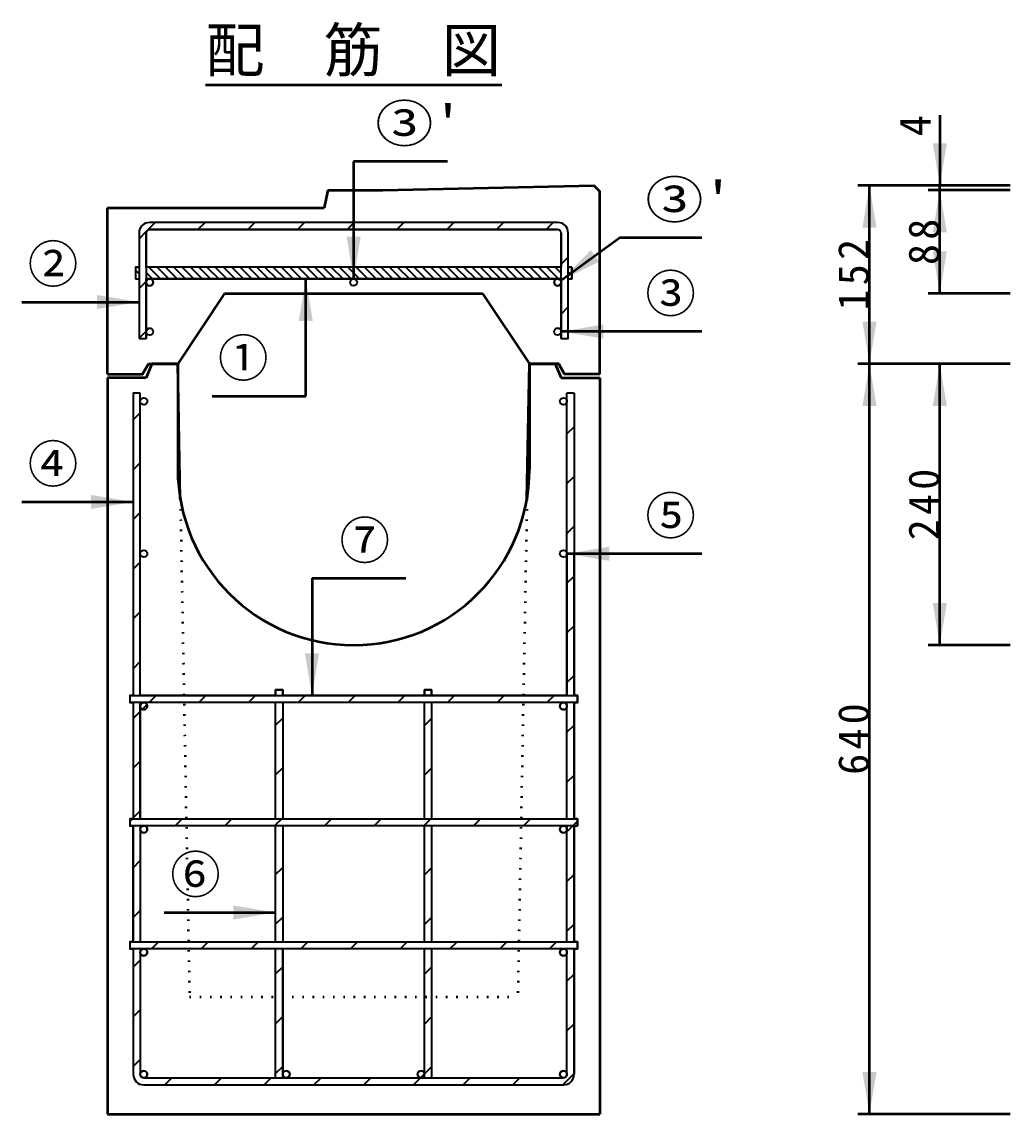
# Model space of a CAD drawing. Units: millimetres, scale not verified. Extents: x -2102 to 2102, y -1485 to 1485.
# Drawn here: x -973 to -130, y -720 to 212 of the extents above; entities that cross this region are included whole.
import ezdxf
from ezdxf.enums import TextEntityAlignment as Align

# ---------------------------------------------------------------- set-up
doc = ezdxf.new("R2010")
doc.units = ezdxf.units.MM
doc.header["$LTSCALE"] = 5
doc.linetypes.add('DOTTED', pattern=[1.75, 0.25, -1.5])
doc.layers.add('0-0_V-nasSTD', color=7, linetype='Continuous', lineweight=35)
doc.layers.add('0-1_0', color=7, linetype='Continuous', lineweight=50)
doc.styles.add('ＭＳ ゴシック', font='')
doc.styles.get('ＭＳ ゴシック').set_extended_font_data('MS Gothic')

msp = doc.modelspace()

# ---------------------------------------------------------------- linework, layer by layer
at = {"layer": '0-0_V-nasSTD'}
for p, q in [((-865.277, 33.984), (-858.716, 40.545)), ((-515.531, 40.545), (-863.531, 40.545)), ((-822.29, 34.545), (-816.29, 40.545)), ((-779.863, 34.545), (-773.863, 40.545)), ((-737.437, 34.545), (-731.437, 40.545)), ((-695.011, 34.545), (-689.011, 40.545)), ((-652.584, 34.545), (-646.584, 40.545)), ((-610.158, 34.545), (-604.158, 40.545)), ((-567.731, 34.545), (-561.731, 40.545)), ((-525.305, 34.545), (-519.305, 40.545)), ((-872.531, 26.73), (-865.97, 33.291)), ((-872.531, 31.545), (-872.531, 2.545)), ((-866.531, 2.545), (-866.531, 31.545)), ((-863.531, 34.545), (-515.531, 34.545)), ((-512.531, 31.545), (-512.531, 2.545)), ((-506.531, 2.545), (-506.531, 31.545)), ((-512.531, 4.893), (-506.531, 10.893)), ((-864.126, 2.545), (-854.126, -7.455)), ((-857.055, 2.545), (-847.055, -7.455)), ((-849.984, 2.545), (-839.984, -7.455)), ((-842.913, 2.545), (-832.913, -7.455)), ((-835.842, 2.545), (-825.842, -7.455)), ((-828.771, 2.545), (-818.771, -7.455)), ((-821.7, 2.545), (-811.7, -7.455)), ((-814.629, 2.545), (-804.629, -7.455)), ((-807.558, 2.545), (-797.558, -7.455)), ((-800.487, 2.545), (-790.487, -7.455)), ((-793.416, 2.545), (-783.416, -7.455)), ((-786.345, 2.545), (-776.345, -7.455)), ((-779.274, 2.545), (-769.274, -7.455)), ((-772.202, 2.545), (-762.202, -7.455)), ((-765.131, 2.545), (-755.131, -7.455)), ((-758.06, 2.545), (-748.06, -7.455)), ((-750.989, 2.545), (-740.989, -7.455)), ((-743.918, 2.545), (-733.918, -7.455)), ((-736.847, 2.545), (-726.847, -7.455)), ((-729.776, 2.545), (-719.776, -7.455)), ((-722.705, 2.545), (-712.705, -7.455)), ((-715.634, 2.545), (-705.634, -7.455)), ((-708.563, 2.545), (-698.563, -7.455)), ((-701.492, 2.545), (-691.492, -7.455)), ((-694.421, 2.545), (-684.421, -7.455)), ((-687.35, 2.545), (-677.35, -7.455)), ((-680.279, 2.545), (-670.279, -7.455)), ((-673.208, 2.545), (-663.208, -7.455)), ((-666.136, 2.545), (-656.136, -7.455)), ((-659.065, 2.545), (-649.065, -7.455)), ((-651.994, 2.545), (-641.994, -7.455)), ((-644.923, 2.545), (-634.923, -7.455)), ((-637.852, 2.545), (-627.852, -7.455)), ((-630.781, 2.545), (-620.781, -7.455)), ((-623.71, 2.545), (-613.71, -7.455)), ((-616.639, 2.545), (-606.639, -7.455)), ((-609.568, 2.545), (-599.568, -7.455)), ((-602.497, 2.545), (-592.497, -7.455)), ((-595.426, 2.545), (-585.426, -7.455)), ((-588.355, 2.545), (-578.355, -7.455)), ((-581.284, 2.545), (-571.284, -7.455)), ((-574.213, 2.545), (-564.213, -7.455)), ((-567.142, 2.545), (-557.142, -7.455)), ((-560.07, 2.545), (-550.07, -7.455)), ((-552.999, 2.545), (-542.999, -7.455)), ((-545.928, 2.545), (-535.928, -7.455)), ((-538.857, 2.545), (-528.857, -7.455)), ((-531.786, 2.545), (-521.786, -7.455)), ((-524.715, 2.545), (-514.715, -7.455)), ((-517.644, 2.545), (-512.531, -2.569)), ((-503.531, 2.545), (-506.531, 2.545)), ((-875.531, -0.193), (-872.531, -3.193)), ((-875.531, -7.264), (-875.34, -7.455)), ((-875.531, -7.455), (-872.531, -7.455)), ((-872.531, -7.455), (-872.531, -58.455)), ((-866.531, -2.122), (-861.197, -7.455)), ((-866.394, -9.559), (-864.427, -7.592)), ((-515.531, -7.455), (-512.531, -7.455)), ((-506.531, -1.498), (-503.531, -4.498)), ((-872.531, -15.696), (-866.531, -9.696)), ((-512.531, -37.534), (-506.531, -31.534)), ((-872.531, -58.122), (-866.531, -52.122)), ((-866.51, -52.101), (-863.884, -49.476)), ((-501.531, -104.955), (-507.531, -104.955)), ((-877.531, -127.899), (-871.531, -121.899)), ((-507.531, -139.736), (-501.531, -133.736)), ((-877.531, -170.325), (-871.531, -164.325)), ((-507.531, -182.163), (-501.531, -176.163)), ((-877.531, -212.751), (-871.531, -206.751)), ((-507.531, -224.589), (-501.531, -218.589)), ((-877.531, -255.178), (-871.531, -249.178)), ((-866.625, -244.272), (-866.214, -243.861)), ((-507.531, -267.015), (-501.531, -261.015)), ((-877.531, -297.604), (-871.531, -291.604)), ((-507.531, -309.442), (-501.531, -303.442)), ((-877.531, -340.031), (-871.531, -334.031)), ((-507.531, -351.868), (-501.531, -345.868)), ((-864.029, -368.955), (-858.029, -362.955)), ((-821.602, -368.955), (-815.602, -362.955)), ((-779.176, -368.955), (-773.176, -362.955)), ((-736.75, -368.955), (-730.75, -362.955)), ((-694.323, -368.955), (-688.323, -362.955)), ((-651.897, -368.955), (-645.897, -362.955)), ((-609.47, -368.955), (-603.47, -362.955)), ((-567.044, -368.955), (-561.044, -362.955)), ((-524.618, -368.955), (-518.618, -362.955)), ((-869.764, -374.69), (-865.796, -370.722)), ((-877.531, -382.457), (-871.531, -376.457)), ((-756.031, -388.236), (-750.031, -382.236)), ((-629.031, -388.515), (-623.031, -382.515)), ((-507.531, -394.295), (-501.531, -388.295)), ((-877.531, -424.883), (-871.531, -418.883)), ((-756.031, -430.663), (-750.031, -424.663)), ((-629.031, -430.942), (-623.031, -424.942)), ((-507.531, -436.721), (-501.531, -430.721)), ((-877.531, -467.31), (-871.531, -461.31)), ((-880.531, -470.31), (-878.176, -467.955)), ((-841.75, -473.955), (-835.75, -467.955)), ((-799.323, -473.955), (-793.323, -467.955)), ((-756.897, -473.955), (-750.031, -467.089)), ((-714.47, -473.955), (-708.47, -467.955)), ((-672.044, -473.955), (-666.044, -467.955)), ((-629.618, -473.955), (-623.031, -467.368)), ((-587.191, -473.955), (-581.191, -467.955)), ((-544.765, -473.955), (-538.765, -467.955)), ((-507.531, -479.148), (-498.531, -470.148)), ((-877.531, -509.736), (-871.531, -503.736)), ((-756.031, -515.515), (-750.031, -509.515)), ((-629.031, -515.795), (-623.031, -509.795)), ((-507.531, -521.574), (-501.531, -515.574)), ((-877.531, -552.163), (-871.531, -546.163)), ((-756.031, -557.942), (-750.031, -551.942)), ((-629.031, -558.221), (-623.031, -552.221)), ((-507.531, -564), (-501.531, -558)), ((-861.897, -578.955), (-855.897, -572.955)), ((-819.47, -578.955), (-813.47, -572.955)), ((-777.044, -578.955), (-771.044, -572.955)), ((-734.618, -578.955), (-728.618, -572.955)), ((-692.191, -578.955), (-686.191, -572.955)), ((-649.765, -578.955), (-643.765, -572.955)), ((-607.338, -578.955), (-601.338, -572.955)), ((-564.912, -578.955), (-558.912, -572.955)), ((-522.486, -578.955), (-516.486, -572.955)), ((-867.809, -584.867), (-865.619, -582.677)), ((-507.531, -685.955), (-507.531, -581.955)), ((-877.531, -594.589), (-871.531, -588.589)), ((-756.031, -600.368), (-750.031, -594.368)), ((-629.031, -600.648), (-623.031, -594.648)), ((-507.531, -606.427), (-501.531, -600.427)), ((-877.531, -637.015), (-871.531, -631.015)), ((-756.031, -642.795), (-750.031, -636.795)), ((-629.031, -643.074), (-623.031, -637.074)), ((-507.531, -648.853), (-501.531, -642.853)), ((-877.531, -679.442), (-871.531, -673.442)), ((-756.031, -685.221), (-750.031, -679.221)), ((-629.031, -685.5), (-623.031, -679.5)), ((-850.618, -694.955), (-844.618, -688.955)), ((-808.191, -694.955), (-802.191, -688.955)), ((-765.765, -694.955), (-759.765, -688.955)), ((-723.338, -694.955), (-717.338, -688.955)), ((-680.912, -694.955), (-674.912, -688.955)), ((-638.486, -694.955), (-632.486, -688.955)), ((-632.455, -688.925), (-629.061, -685.531)), ((-596.059, -694.955), (-590.059, -688.955)), ((-553.633, -694.955), (-547.633, -688.955)), ((-511.206, -694.955), (-501.531, -685.28)), ((-868.531, -694.955), (-510.531, -694.955))]:
    msp.add_line(p, q, dxfattribs=at)
for points in [[(-872.531, 2.545), (-875.531, 2.545), (-875.531, -7.455)], [(-512.531, 2.545), (-689.531, 2.545), (-866.531, 2.545)], [(-506.531, -7.455), (-503.531, -7.455), (-503.531, 2.545)], [(-872.531, -58.455), (-866.531, -58.455), (-866.531, -52.455), (-866.531, -10.455), (-866.531, -7.455)], [(-866.531, -7.455), (-863.531, -7.455), (-515.531, -7.455)], [(-512.531, -7.455), (-512.531, -10.455), (-512.531, -52.455), (-512.531, -58.455), (-506.531, -58.455), (-506.531, -7.455)], [(-871.531, -104.955), (-877.531, -104.955), (-877.531, -362.955), (-880.531, -362.955), (-880.531, -368.955), (-877.531, -368.955), (-877.531, -467.955), (-880.531, -467.955), (-880.531, -473.955), (-877.531, -473.955), (-877.531, -572.955), (-880.531, -572.955), (-880.531, -578.955), (-877.531, -578.955), (-877.531, -685.955)], [(-871.531, -362.955), (-871.531, -241.955), (-871.531, -111.955)], [(-507.531, -241.955), (-507.531, -362.955), (-544.771, -362.955), (-623.031, -362.955), (-629.031, -362.955), (-725.031, -362.955), (-750.031, -362.955), (-750.031, -357.955), (-756.031, -357.955), (-756.031, -362.955), (-834.29, -362.955), (-871.531, -362.955)], [(-501.531, -685.955), (-501.531, -578.955), (-498.531, -578.955), (-498.531, -572.955), (-501.531, -572.955), (-501.531, -473.955), (-498.531, -473.955), (-498.531, -467.955), (-501.531, -467.955), (-501.531, -368.955), (-498.531, -368.955), (-498.531, -362.955), (-501.531, -362.955), (-501.531, -241.955)], [(-868.531, -688.955), (-756.031, -688.955), (-756.031, -619.955), (-756.031, -578.955), (-830.29, -578.955), (-868.531, -578.955), (-871.531, -578.955), (-871.531, -581.955), (-871.531, -685.955)], [(-507.531, -581.955), (-507.531, -578.955), (-510.531, -578.955), (-548.771, -578.955), (-623.031, -578.955), (-623.031, -619.955), (-623.031, -688.955), (-510.531, -688.955)]]:
    msp.add_lwpolyline(points, dxfattribs=at)
for points in [[(-871.531, -467.955), (-832.345, -467.955), (-756.031, -467.955), (-756.031, -368.955), (-834.179, -368.955), (-868.531, -368.955), (-871.531, -368.955), (-871.531, -371.955)], [(-750.031, -467.955), (-629.031, -467.955), (-629.031, -368.955), (-750.031, -368.955)], [(-546.716, -467.955), (-507.531, -467.955), (-507.531, -371.955), (-507.531, -368.955), (-510.531, -368.955), (-544.883, -368.955), (-623.031, -368.955), (-623.031, -467.955)], [(-871.531, -572.955), (-830.401, -572.955), (-756.031, -572.955), (-756.031, -547.955), (-756.031, -473.955), (-832.234, -473.955), (-868.531, -473.955), (-871.531, -473.955), (-871.531, -476.955)], [(-750.031, -572.955), (-629.031, -572.955), (-629.031, -473.955), (-750.031, -473.955)], [(-623.031, -572.955), (-548.66, -572.955), (-507.531, -572.955), (-507.531, -476.955), (-507.531, -473.955), (-510.531, -473.955), (-546.827, -473.955), (-623.031, -473.955)], [(-629.031, -685.955), (-629.031, -619.955), (-629.031, -578.955), (-750.031, -578.955), (-750.031, -619.955), (-750.031, -685.955), (-750.031, -688.955), (-747.031, -688.955), (-632.031, -688.955), (-629.031, -688.955)]]:
    msp.add_lwpolyline(points, close=True, dxfattribs=at)
for centre in [(-689.531, -10.455), (-863.531, -52.455), (-515.531, -52.455), (-868.531, -111.955), (-510.531, -111.955), (-868.531, -241.955), (-510.531, -241.955)]:
    msp.add_circle(centre, 3, dxfattribs=at)
for centre, radius, start, end in [((-863.531, 31.545), 9, 90, 180), ((-515.531, 31.545), 9, 0, 90), ((-863.531, 31.545), 3, 90, 180), ((-515.531, 31.545), 3, 0, 90), ((-863.531, -10.455), 3, 90, 180), ((-863.531, -10.455), 3, 180, 90), ((-515.531, -10.455), 3, 90, 0), ((-515.531, -10.455), 3, 0, 90), ((-868.531, -371.955), 3, 90, 180), ((-868.531, -371.955), 3, 180, 90), ((-510.531, -371.955), 3, 90, 0), ((-510.531, -371.955), 3, 0, 90), ((-868.531, -476.955), 3, 90, 180), ((-868.531, -476.955), 3, 180, 90), ((-510.531, -476.955), 3, 90, 0), ((-510.531, -476.955), 3, 0, 90), ((-868.531, -581.955), 3, 90, 180), ((-868.531, -581.955), 3, 180, 90), ((-510.531, -581.955), 3, 90, 0), ((-510.531, -581.955), 3, 0, 90), ((-868.531, -685.955), 9, 180, 270), ((-868.531, -685.955), 3, 270, 180), ((-868.531, -685.955), 3, 180, 270), ((-868.531, -685.955), 3, 180, 270), ((-747.031, -685.955), 3, 270, 180), ((-747.031, -685.955), 3, 180, 270), ((-632.031, -685.955), 3, 0, 270), ((-632.031, -685.955), 3, 270, 0), ((-510.531, -685.955), 3, 0, 270), ((-510.531, -685.955), 3, 270, 0), ((-510.531, -685.955), 9, 270, 0), ((-510.531, -685.955), 3, 270, 0)]:
    msp.add_arc(centre, radius, start, end, dxfattribs=at)
for points in [[(-195.531, 108.045), (-189.531, 72.045), (-183.531, 108.045)], [(-255.531, 36.045), (-249.531, 72.045), (-243.531, 36.045)], [(-195.531, 32.045), (-189.531, 68.045), (-183.531, 32.045)], [(-695.531, 28.545), (-689.531, -7.455), (-683.531, 28.545)], [(-512.817, -9.175), (-487.282, 16.9), (-483.744, 12.055)], [(-512.817, -9.175), (-483.744, 12.055), (-480.205, 7.209)], [(-195.531, 16.045), (-189.531, -19.955), (-183.531, 16.045)], [(-736.318, -43.455), (-730.318, -7.455), (-724.318, -43.455)], [(-908.531, -33.279), (-908.531, -21.279), (-872.531, -27.279)], [(-512.531, -52.455), (-476.531, -58.455), (-476.531, -46.455)], [(-255.531, -43.955), (-249.531, -79.955), (-243.531, -43.955)], [(-255.531, -115.955), (-249.531, -79.955), (-243.531, -115.955)], [(-195.531, -115.955), (-189.531, -79.955), (-183.531, -115.955)], [(-913.531, -203.798), (-913.531, -191.798), (-877.531, -197.798)], [(-507.531, -241.955), (-471.531, -247.955), (-471.531, -235.955)], [(-195.531, -283.955), (-189.531, -319.955), (-183.531, -283.955)], [(-255.531, -683.955), (-249.531, -719.955), (-243.531, -683.955)]]:
    msp.add_solid(points, dxfattribs=at)
at = {"layer": '0-1_0'}
for p, q in [((-815.934, 158.045), (-563.127, 158.045)), ((-189.531, 132.045), (-189.531, 72.045)), ((-689.531, 92.545), (-689.531, -7.455)), ((-609.531, 92.545), (-689.531, 92.545)), ((-711.531, 68.045), (-714.531, 53.045)), ((-711.531, 68.045), (-664.531, 68.045)), ((-664.531, 68.045), (-484.531, 72.045)), ((-129.531, 72.045), (-259.531, 72.045)), ((-249.531, -79.955), (-249.531, 72.045)), ((-129.531, 68.045), (-199.531, 68.045)), ((-189.531, 68.045), (-189.531, 72.045)), ((-189.531, -19.955), (-189.531, 68.045)), ((-899.531, -88.955), (-899.531, 53.045)), ((-899.531, 53.045), (-714.531, 53.045)), ((-730.318, -107.455), (-730.318, -7.455)), ((-972.531, -27.279), (-872.531, -27.279)), ((-799.531, -19.955), (-839.531, -79.955)), ((-799.531, -19.955), (-579.531, -19.955)), ((-579.531, -19.955), (-539.531, -79.955)), ((-129.531, -19.955), (-199.531, -19.955)), ((-392.531, -52.455), (-512.531, -52.455)), ((-864.531, -79.955), (-839.531, -79.955)), ((-839.531, -79.955), (-839.531, -169.955)), ((-837.397, -195.164), (-839.531, -79.955)), ((-541.664, -195.164), (-539.531, -79.955)), ((-514.531, -79.955), (-539.531, -79.955)), ((-539.531, -79.955), (-539.531, -169.955)), ((-129.531, -79.955), (-259.531, -79.955)), ((-249.531, -719.955), (-249.531, -79.955)), ((-189.531, -319.955), (-189.531, -79.955)), ((-899.531, -91.955), (-899.531, -719.955)), ((-866.531, -91.955), (-899.531, -91.955)), ((-512.531, -91.955), (-479.531, -91.955)), ((-479.531, -91.955), (-479.531, -719.955)), ((-810.318, -107.455), (-730.318, -107.455)), ((-972.531, -197.798), (-877.531, -197.798)), ((-392.531, -241.955), (-507.531, -241.955)), ((-725.031, -262.955), (-725.031, -362.955)), ((-725.031, -262.955), (-645.031, -262.955)), ((-129.531, -319.955), (-199.531, -319.955)), ((-851.031, -547.955), (-756.031, -547.955)), ((-899.531, -719.955), (-479.531, -719.955)), ((-129.531, -719.955), (-259.531, -719.955))]:
    msp.add_line(p, q, dxfattribs=at)
at = {"layer": '0-1_0', "lineweight": 35}
for p, q in [((-515.531, 40.545), (-863.531, 40.545)), ((-872.531, 31.545), (-872.531, -58.455)), ((-866.531, 31.545), (-866.531, -58.455)), ((-515.531, 34.545), (-863.531, 34.545)), ((-512.531, -58.455), (-512.531, 31.545)), ((-506.531, -58.455), (-506.531, 31.545)), ((-875.531, 2.545), (-875.531, -7.455)), ((-875.531, 2.545), (-872.531, 2.545)), ((-512.531, 2.545), (-866.531, 2.545)), ((-506.531, 2.545), (-503.531, 2.545)), ((-503.531, 2.545), (-503.531, -7.455)), ((-875.531, -7.455), (-872.531, -7.455)), ((-512.531, -7.455), (-866.531, -7.455)), ((-506.531, -7.455), (-503.531, -7.455)), ((-872.531, -58.455), (-866.531, -58.455)), ((-512.531, -58.455), (-506.531, -58.455)), ((-877.531, -104.955), (-877.531, -362.955)), ((-871.531, -362.955), (-871.531, -104.955)), ((-507.531, -362.955), (-507.531, -104.955)), ((-501.531, -104.955), (-501.531, -362.955)), ((-880.531, -362.955), (-880.531, -368.955)), ((-880.531, -362.955), (-880.531, -368.955)), ((-880.531, -362.955), (-498.531, -362.955)), ((-756.031, -357.955), (-750.031, -357.955)), ((-756.031, -362.955), (-756.031, -357.955)), ((-750.031, -357.955), (-750.031, -362.955)), ((-629.031, -357.955), (-623.031, -357.955)), ((-629.031, -362.955), (-629.031, -357.955)), ((-623.031, -357.955), (-623.031, -362.955)), ((-498.531, -362.955), (-498.531, -368.955)), ((-498.531, -368.955), (-880.531, -368.955)), ((-877.531, -368.955), (-877.531, -467.955)), ((-871.531, -467.955), (-871.531, -368.955)), ((-756.031, -467.955), (-756.031, -368.955)), ((-750.031, -368.955), (-750.031, -467.955)), ((-629.031, -467.955), (-629.031, -368.955)), ((-623.031, -368.955), (-623.031, -467.955)), ((-507.531, -467.955), (-507.531, -368.955)), ((-501.531, -368.955), (-501.531, -467.955)), ((-880.531, -467.955), (-880.531, -473.955)), ((-880.531, -467.955), (-498.531, -467.955)), ((-498.531, -473.955), (-880.531, -473.955)), ((-877.531, -572.955), (-877.531, -473.955)), ((-871.531, -473.955), (-871.531, -572.955)), ((-756.031, -572.955), (-756.031, -473.955)), ((-750.031, -473.955), (-750.031, -572.955)), ((-629.031, -572.955), (-629.031, -473.955)), ((-623.031, -473.955), (-623.031, -572.955)), ((-507.531, -572.955), (-507.531, -473.955)), ((-501.531, -473.955), (-501.531, -572.955)), ((-498.531, -467.955), (-498.531, -473.955)), ((-880.531, -572.955), (-880.531, -578.955)), ((-880.531, -572.955), (-498.531, -572.955)), ((-498.531, -572.955), (-498.531, -578.955)), ((-498.531, -578.955), (-880.531, -578.955)), ((-877.531, -578.955), (-877.531, -685.955)), ((-871.531, -578.955), (-871.531, -685.955)), ((-756.031, -688.955), (-756.031, -578.955)), ((-750.031, -688.955), (-750.031, -578.955)), ((-629.031, -688.955), (-629.031, -578.955)), ((-623.031, -578.955), (-623.031, -688.955)), ((-507.531, -685.955), (-507.531, -578.955)), ((-501.531, -578.955), (-501.531, -685.955)), ((-868.531, -688.955), (-510.531, -688.955)), ((-868.531, -694.955), (-510.531, -694.955))]:
    msp.add_line(p, q, dxfattribs=at)
at = {"layer": '0-1_0', "linetype": 'DOTTED'}
for p, q in [((-837.397, -195.164), (-829.531, -619.955)), ((-541.664, -195.164), (-549.531, -619.955)), ((-829.531, -619.955), (-549.531, -619.955))]:
    msp.add_line(p, q, dxfattribs=at)
at = {"layer": '0-1_0'}
for points in [[(-479.531, -88.955), (-479.531, 67.045), (-484.531, 72.045)], [(-392.531, 27.545), (-462.531, 27.545), (-512.817, -9.175)], [(-899.531, -88.955), (-869.531, -88.955), (-864.531, -79.955)], [(-839.531, -79.955), (-861.531, -79.955), (-866.531, -91.955)], [(-539.531, -79.955), (-517.531, -79.955), (-512.531, -91.955)], [(-479.531, -88.955), (-509.531, -88.955), (-514.531, -79.955)]]:
    msp.add_lwpolyline(points, dxfattribs=at)
at = {"layer": '0-1_0', "lineweight": 35}
for points in [[(-750.031, -362.955), (-750.031, -357.955), (-756.031, -357.955), (-756.031, -362.955)], [(-623.031, -362.955), (-623.031, -357.955), (-629.031, -357.955), (-629.031, -362.955)]]:
    msp.add_lwpolyline(points, dxfattribs=at)
for centre in [(-863.531, -10.455), (-689.531, -10.455), (-515.531, -10.455), (-863.531, -52.455), (-515.531, -52.455), (-868.531, -111.955), (-510.531, -111.955), (-868.531, -241.955), (-510.531, -241.955), (-868.531, -371.955), (-510.531, -371.955), (-868.531, -476.955), (-510.531, -476.955), (-868.531, -581.955), (-510.531, -581.955), (-868.531, -685.955), (-747.031, -685.955), (-632.031, -685.955), (-510.531, -685.955)]:
    msp.add_circle(centre, 3, dxfattribs=at)
for centre, radius, start, end in [((-863.531, 31.545), 9, 90, 180), ((-515.531, 31.545), 9, 0, 90), ((-863.531, 31.545), 3, 90, 180), ((-515.531, 31.545), 3, 0, 90), ((-868.531, -685.955), 9, 180, 270), ((-868.531, -685.955), 9, 180, 270), ((-868.531, -685.955), 3, 180, 270), ((-868.531, -685.955), 3, 180, 270), ((-868.531, -685.955), 3, 180, 270), ((-510.531, -685.955), 3, 270, 0), ((-510.531, -685.955), 9, 270, 0), ((-510.531, -685.955), 9, 270, 0), ((-510.531, -685.955), 3, 270, 0), ((-510.531, -685.955), 3, 270, 0)]:
    msp.add_arc(centre, radius, start, end, dxfattribs=at)
at = {"layer": '0-1_0'}
for start, end in [(180, 270), (270, 0)]:
    msp.add_arc((-689.531, -169.955), 150, start, end, dxfattribs=at)
for points in [[(-731.031, -326.955), (-725.031, -362.955), (-719.031, -326.955)], [(-792.031, -553.955), (-792.031, -541.955), (-756.031, -547.955)]]:
    msp.add_solid(points, dxfattribs=at)

# ---------------------------------------------------------------- texts
at = {"layer": '0-0_V-nasSTD', "style": 'ＭＳ ゴシック'}
for s, height, p in [('配\u3000筋\u3000図', 36.95, (-815.934, 158.045)), ('②', 31.67, (-967.531, -20.279)), ('③', 31.67, (-440.731, -45.455)), ('①', 31.67, (-805.318, -100.455)), ('④', 31.67, (-967.531, -190.798)), ('⑤', 31.67, (-440.731, -234.955)), ('⑦', 31.67, (-701.631, -255.955)), ('⑥', 31.67, (-846.031, -540.955))]:
    msp.add_text(s, height=height, dxfattribs=at).set_placement(p, align=Align.BOTTOM_LEFT)
at = {"layer": '0-0_V-nasSTD', "style": 'ＭＳ ゴシック', "width": 1.15}
for p in [(-671.131, 99.545), (-440.731, 34.545)]:
    msp.add_text("③'", height=31.67, dxfattribs=at).set_placement(p, align=Align.BOTTOM_LEFT)
at = {"layer": '0-0_V-nasSTD', "style": 'ＭＳ ゴシック'}
msp.add_text('4', height=26.39, rotation=90, dxfattribs=at).set_placement((-189.531, 114.045), align=Align.BOTTOM_LEFT)
at = {"layer": '0-0_V-nasSTD', "char_height": 26.39, "attachment_point": 7, "rotation": 90, "style": 'ＭＳ ゴシック'}
for s, insert in [('\\T1.2;88', (-189.531, 4.245)), ('\\T1.2;152', (-249.531, -34.555)), ('\\T1.2;240', (-189.531, -230.555)), ('\\T1.2;640', (-249.531, -430.555))]:
    msp.add_mtext(s, dxfattribs=dict(at, insert=insert))

doc.saveas('drawing.dxf')
